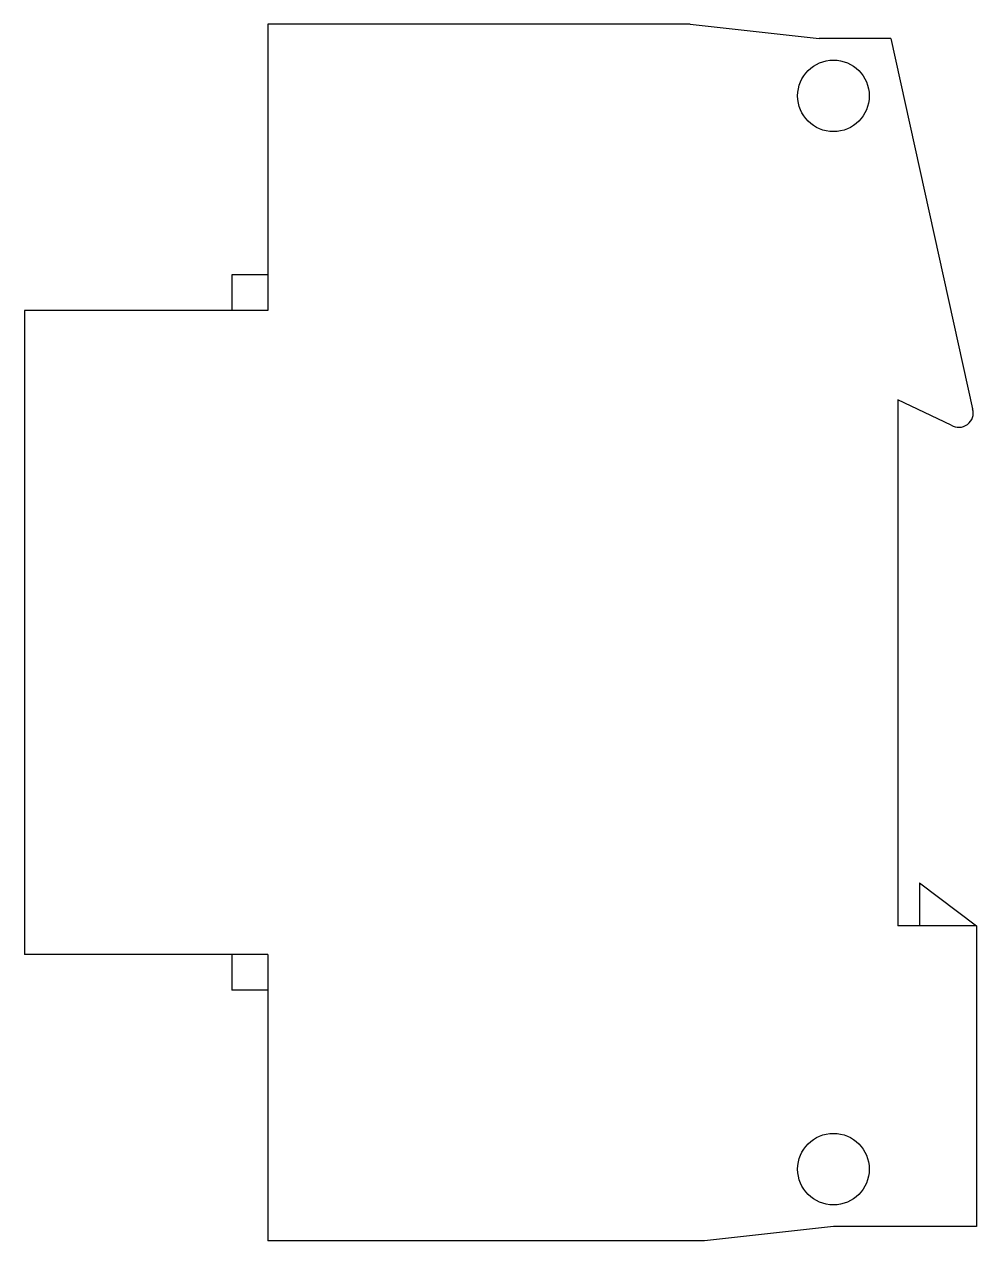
# Model space of a CAD drawing. Header units: millimetres. Extents: x -33.2 to 33.2, y -42.5 to 42.5.
import ezdxf

# ---------------------------------------------------------------- set-up
doc = ezdxf.new("R2010")
doc.units = ezdxf.units.MM
doc.layers.add('CB', color=150, linetype='Continuous')

msp = doc.modelspace()

# ---------------------------------------------------------------- linework, layer by layer
at = {"layer": 'CB'}
for p, q in [((-16.25, 42.5), (-16.25, 22.5)), ((13.25, 42.5), (-16.25, 42.5)), ((13.25, 42.5), (22.25, 41.5)), ((27.25, 41.5), (22.25, 41.5)), ((27.25, 41.5), (32.968, 15.627)), ((-16.25, 25), (-18.75, 25)), ((-18.75, 25), (-18.75, 22.5)), ((-16.25, 22.5), (-33.25, 22.5)), ((-33.25, 22.5), (-33.25, -22.5)), ((31.466, 14.5), (27.75, 16.259)), ((27.75, 16.259), (27.75, -20.5)), ((29.25, -17.5), (29.25, -20.5)), ((29.25, -17.5), (33.25, -20.5)), ((33.25, -20.5), (27.75, -20.5)), ((33.25, -20.5), (33.25, -41.5)), ((-16.25, -22.5), (-33.25, -22.5)), ((-18.75, -22.5), (-18.75, -25)), ((-16.25, -22.5), (-16.25, -42.5)), ((-16.25, -25), (-18.75, -25)), ((23.25, -41.5), (14.25, -42.5)), ((33.25, -41.5), (23.25, -41.5)), ((14.25, -42.5), (-16.25, -42.5))]:
    msp.add_line(p, q, dxfattribs=at)
for centre in [(23.25, 37.5), (23.25, -37.5)]:
    msp.add_circle(centre, 2.5, dxfattribs=at)
msp.add_arc((32.01, 15.339), 1, -122.92026, 16.71249, dxfattribs=at)

doc.saveas('drawing.dxf')
